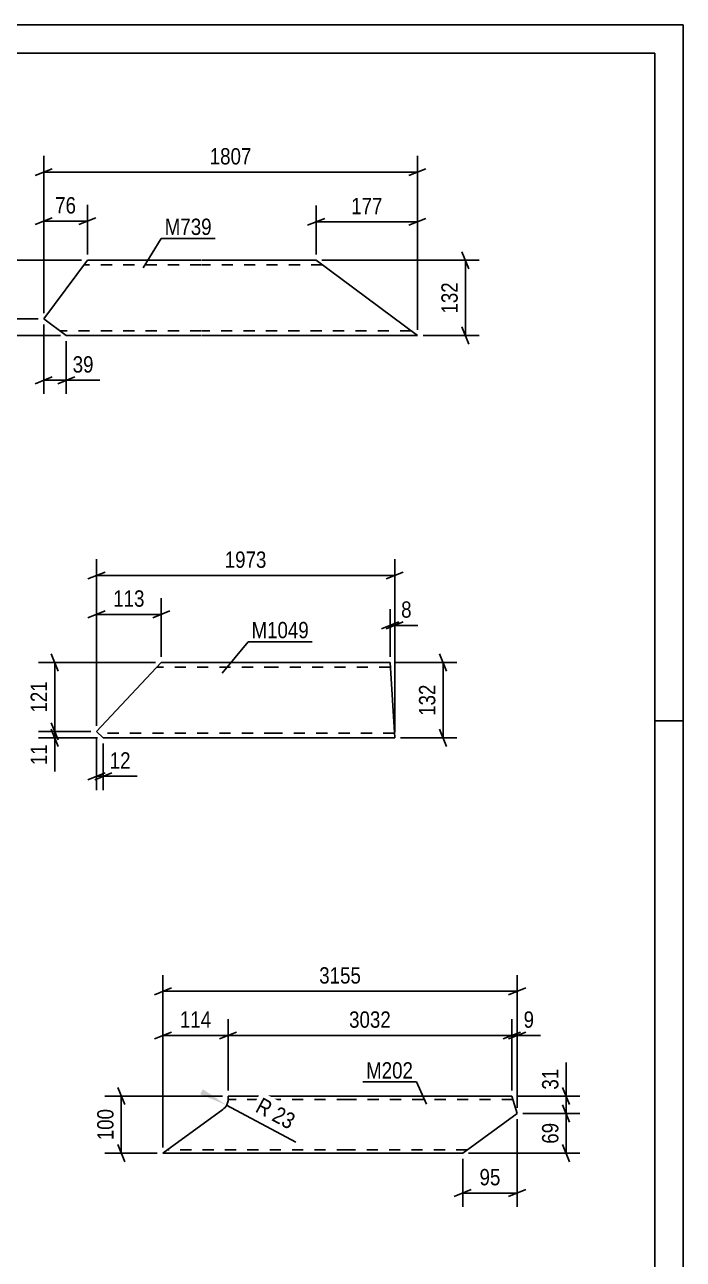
# Model space of a CAD drawing. Header units: millimetres. Extents: x 0 to 594, y 0 to 420.
# Drawn here: x 478.6 to 594, y 203.6 to 420 of the extents above; entities that cross this region are included whole.
import ezdxf

# ---------------------------------------------------------------- set-up
doc = ezdxf.new("R2010")
doc.units = ezdxf.units.MM
doc.linetypes.add('DXK_LINE_DOT2', pattern=[3.9198, 1.9599, -1.9599])
doc.styles.add('Arial Narrow', font='ARIALN.TTF', dxfattribs={"height": 0.2})

# ---------------------------------------------------------------- blocks, each defined once
blk = doc.blocks.new('Unknown-761550444-1135')
at = {"color": 5, "linetype": 'Continuous'}
for p, q in [((594, 420), (0, 420)), ((594, 0), (594, 420)), ((589, 415), (5, 415)), ((589, 5), (589, 415)), ((594, 298), (589, 298))]:
    blk.add_line(p, q, dxfattribs=at)
blk = doc.blocks.new('Part-761550444-8403 - 8402')
at = {"color": 2, "linetype": 'Continuous'}
for p, q in [((491.18, 296.14), (502.53, 308.21)), ((522.53, 308.21), (502.53, 308.21)), ((542.63, 308.21), (522.63, 308.21)), ((543.44, 295.01), (542.63, 308.21)), ((492.38, 295.01), (491.18, 296.14)), ((522.53, 295.01), (492.38, 295.01)), ((543.44, 295.01), (522.63, 295.01))]:
    blk.add_line(p, q, dxfattribs=at)
at = {"color": 7, "linetype": 'DXK_LINE_DOT2'}
for p, q in [((522.53, 307.41), (501.77, 307.41)), ((542.67, 307.41), (522.63, 307.41)), ((522.53, 295.81), (491.53, 295.81)), ((543.39, 295.81), (522.63, 295.81)), ((543.39, 295.81), (543.38, 295.87))]:
    blk.add_line(p, q, dxfattribs=at)
blk = doc.blocks.new('Part-761550444-8375 - 8344')
at = {"color": 2, "linetype": 'Continuous'}
for p, q in [((481.94, 368.45), (489.58, 378.72)), ((509.58, 378.72), (489.58, 378.72)), ((529.68, 378.72), (509.68, 378.72)), ((547.41, 365.52), (529.68, 378.72)), ((485.89, 365.52), (481.94, 368.45)), ((509.58, 365.52), (485.89, 365.52)), ((547.41, 365.52), (509.68, 365.52))]:
    blk.add_line(p, q, dxfattribs=at)
at = {"color": 7, "linetype": 'DXK_LINE_DOT2'}
for p, q in [((509.58, 377.92), (488.99, 377.92)), ((530.76, 377.92), (509.68, 377.92)), ((509.58, 366.32), (484.81, 366.32)), ((546.34, 366.32), (509.68, 366.32))]:
    blk.add_line(p, q, dxfattribs=at)
blk = doc.blocks.new('Part-761550444-8569 - 8568')
at = {"color": 2, "linetype": 'Continuous'}
for p, q in [((514.24, 232.23), (514.24, 232.14)), ((535.25, 232.23), (514.24, 232.23)), ((514.24, 232.14), (514.27, 231.49)), ((563.96, 232.23), (535.35, 232.23)), ((564.9, 229.18), (563.96, 232.23)), ((513.31, 229.86), (502.83, 222.23)), ((513.94, 230.54), (513.31, 229.86)), ((514.12, 231.03), (513.94, 230.54)), ((514.12, 231.03), (514.27, 231.42)), ((514.27, 231.42), (514.27, 231.49)), ((564.9, 229.18), (555.35, 222.23)), ((535.25, 222.23), (502.83, 222.23)), ((555.35, 222.23), (535.35, 222.23))]:
    blk.add_line(p, q, dxfattribs=at)
at = {"color": 7, "linetype": 'DXK_LINE_DOT2'}
for p, q in [((514.27, 231.49), (514.25, 231.88)), ((535.25, 231.63), (514.26, 231.63)), ((514.26, 231.63), (514.26, 231.59)), ((514.26, 231.59), (514.26, 231.63)), ((514.27, 231.49), (514.26, 231.59)), ((514.27, 231.49), (514.26, 231.59)), ((564.15, 231.63), (535.35, 231.63)), ((513.94, 230.54), (513.31, 229.86)), ((513.31, 229.86), (513.94, 230.54)), ((513.31, 229.86), (513.94, 230.54)), ((514.12, 231.03), (513.94, 230.54)), ((513.94, 230.54), (514.12, 231.03)), ((513.94, 230.54), (514.12, 231.03)), ((514.27, 231.46), (514.27, 231.49)), ((514.27, 231.46), (514.27, 231.49)), ((514.27, 231.42), (514.27, 231.49)), ((514.27, 231.42), (514.27, 231.46)), ((514.27, 231.42), (514.27, 231.46)), ((535.25, 222.83), (503.66, 222.83)), ((556.17, 222.83), (535.35, 222.83))]:
    blk.add_line(p, q, dxfattribs=at)
blk = doc.blocks.new('StraightDimension-761550444-8861 - 8402')
at = {"color": 7, "linetype": 'Continuous'}
for p, q in [((491.18, 295.14), (491.18, 285.87)), ((492.38, 294.01), (492.38, 285.87)), ((489.68, 287.67), (492.68, 288.87)), ((493.88, 288.87), (490.88, 287.67)), ((491.18, 288.27), (492.38, 288.27))]:
    blk.add_line(p, q, dxfattribs=at)
at = {"color": 0}
blk.add_wipeout([(497.76, 289.02), (497.76, 293.22), (492.9, 293.22), (492.9, 289.02)], dxfattribs=at)
at = {"color": 7, "linetype": 'Continuous'}
blk.add_line((492.38, 288.27), (498.29, 288.27), dxfattribs=at)
blk.add_line((492.38, 288.27), (498.29, 288.27), dxfattribs=at)
at = {"color": 3, "style": 'Arial Narrow'}
blk.add_text('12', height=2.863, dxfattribs=at).set_placement((493.5, 289.62))
blk = doc.blocks.new('StraightDimension-761550444-8853 - 8402')
at = {"color": 7, "linetype": 'Continuous'}
for p, q in [((542.63, 309.21), (542.63, 317.57)), ((543.44, 296.01), (543.44, 317.57)), ((541.13, 314.12), (544.13, 315.32)), ((544.94, 315.32), (541.94, 314.12)), ((542.63, 314.72), (543.44, 314.72))]:
    blk.add_line(p, q, dxfattribs=at)
at = {"color": 0}
blk.add_wipeout([(546.99, 315.47), (546.99, 319.67), (543.96, 319.67), (543.96, 315.47)], dxfattribs=at)
at = {"color": 7, "linetype": 'Continuous'}
blk.add_line((543.44, 314.72), (547.51, 314.72), dxfattribs=at)
blk.add_line((543.44, 314.72), (547.51, 314.72), dxfattribs=at)
at = {"color": 3, "style": 'Arial Narrow'}
blk.add_text('8', height=2.86, dxfattribs=at).set_placement((544.56, 316.07))
blk = doc.blocks.new('StraightDimension-761550444-8873 - 8402')
at = {"color": 7, "linetype": 'Continuous'}
for p, q in [((552.5, 306.71), (551.3, 309.71)), ((543.63, 308.21), (554.3, 308.21)), ((551.9, 295.01), (551.9, 308.21)), ((551.3, 296.51), (552.5, 293.51)), ((544.44, 295.01), (554.3, 295.01))]:
    blk.add_line(p, q, dxfattribs=at)
at = {"color": 0}
blk.add_wipeout([(551.15, 304.95), (546.95, 304.95), (546.95, 298.27), (551.15, 298.27)], dxfattribs=at)
at = {"color": 3, "style": 'Arial Narrow'}
blk.add_text('132', height=2.863, rotation=90.0002, dxfattribs=at).set_placement((550.55, 298.87))
blk = doc.blocks.new('StraightDimension-761550444-8857 - 8402')
at = {"color": 7, "linetype": 'Continuous'}
for p, q in [((491.18, 297.14), (491.18, 319.5)), ((502.53, 309.21), (502.53, 319.5)), ((489.68, 316.05), (492.68, 317.25)), ((491.18, 316.65), (502.53, 316.65)), ((504.03, 317.25), (501.03, 316.05))]:
    blk.add_line(p, q, dxfattribs=at)
at = {"color": 0}
blk.add_wipeout([(500.19, 317.4), (500.19, 321.6), (493.51, 321.6), (493.51, 317.4)], dxfattribs=at)
at = {"color": 3, "style": 'Arial Narrow'}
blk.add_text('113', height=2.863, dxfattribs=at).set_placement((494.11, 318))
blk = doc.blocks.new('StraightDimension-761550444-8879 - 8402')
at = {"color": 7, "linetype": 'Continuous'}
for p, q in [((491.18, 297.14), (491.18, 326.31)), ((543.44, 296.01), (543.44, 326.31)), ((492.68, 324.06), (489.68, 322.86)), ((491.18, 323.46), (543.44, 323.46)), ((541.94, 322.86), (544.94, 324.06))]:
    blk.add_line(p, q, dxfattribs=at)
at = {"color": 0}
blk.add_wipeout([(521.56, 324.21), (521.56, 328.41), (513.05, 328.41), (513.05, 324.21)], dxfattribs=at)
at = {"color": 3, "style": 'Arial Narrow'}
blk.add_text('1973', height=2.863, dxfattribs=at).set_placement((513.65, 324.81))
blk = doc.blocks.new('StraightDimension-761550444-13613 - 8402')
at = {"color": 7, "linetype": 'Continuous'}
for p, q in [((483.26, 309.71), (484.46, 306.71)), ((501.53, 308.21), (481.01, 308.21)), ((483.86, 296.14), (483.86, 308.21)), ((484.46, 294.64), (483.26, 297.64)), ((490.18, 296.14), (481.01, 296.14))]:
    blk.add_line(p, q, dxfattribs=at)
at = {"color": 0}
blk.add_wipeout([(483.11, 305.52), (478.91, 305.52), (478.91, 298.84), (483.11, 298.84)], dxfattribs=at)
at = {"color": 3, "style": 'Arial Narrow'}
blk.add_text('121', height=2.863, rotation=90.0002, dxfattribs=at).set_placement((482.51, 299.44))
blk = doc.blocks.new('StraightDimension-761550444-13614 - 8402')
at = {"color": 7, "linetype": 'Continuous'}
for p, q in [((483.26, 297.64), (484.46, 294.64)), ((484.46, 293.51), (483.26, 296.51)), ((490.18, 296.14), (481.01, 296.14)), ((491.38, 295.01), (481.01, 295.01)), ((483.86, 295.01), (483.86, 296.14))]:
    blk.add_line(p, q, dxfattribs=at)
at = {"color": 0}
blk.add_wipeout([(483.11, 294.49), (478.91, 294.49), (478.91, 289.63), (483.11, 289.63)], dxfattribs=at)
at = {"color": 7, "linetype": 'Continuous'}
blk.add_line((483.86, 295.01), (483.86, 289.11), dxfattribs=at)
blk.add_line((483.86, 295.01), (483.86, 289.11), dxfattribs=at)
at = {"color": 3, "style": 'Arial Narrow'}
blk.add_text('11', height=2.863, rotation=90.0002, dxfattribs=at).set_placement((482.51, 290.23))
blk = doc.blocks.new('StraightDimension-761550444-8729 - 8344')
at = {"color": 7, "linetype": 'Continuous'}
for p, q in [((481.94, 367.45), (481.94, 355.28)), ((485.89, 364.52), (485.89, 355.28)), ((480.44, 357.08), (483.44, 358.28)), ((481.94, 357.68), (485.89, 357.68)), ((487.39, 358.28), (484.39, 357.08))]:
    blk.add_line(p, q, dxfattribs=at)
at = {"color": 0}
blk.add_wipeout([(491.27, 358.43), (491.27, 362.63), (486.41, 362.63), (486.41, 358.43)], dxfattribs=at)
at = {"color": 7, "linetype": 'Continuous'}
blk.add_line((485.89, 357.68), (491.79, 357.68), dxfattribs=at)
blk.add_line((485.89, 357.68), (491.79, 357.68), dxfattribs=at)
at = {"color": 3, "style": 'Arial Narrow'}
blk.add_text('39', height=2.863, dxfattribs=at).set_placement((487.01, 359.03))
blk = doc.blocks.new('StraightDimension-761550444-8720 - 8344')
at = {"color": 7, "linetype": 'Continuous'}
for p, q in [((529.68, 379.72), (529.68, 388.29)), ((547.41, 366.52), (547.41, 388.29)), ((531.18, 386.04), (528.18, 384.84)), ((529.68, 385.44), (547.41, 385.44)), ((545.91, 384.84), (548.91, 386.04))]:
    blk.add_line(p, q, dxfattribs=at)
at = {"color": 0}
blk.add_wipeout([(541.89, 386.19), (541.89, 390.39), (535.21, 390.39), (535.21, 386.19)], dxfattribs=at)
at = {"color": 3, "style": 'Arial Narrow'}
blk.add_text('177', height=2.863, dxfattribs=at).set_placement((535.81, 386.79))
blk = doc.blocks.new('StraightDimension-761550444-8741 - 8344')
at = {"color": 7, "linetype": 'Continuous'}
for p, q in [((530.68, 378.72), (558.22, 378.72)), ((556.42, 377.22), (555.22, 380.22)), ((555.82, 365.52), (555.82, 378.72)), ((555.22, 367.02), (556.42, 364.02)), ((548.41, 365.52), (558.22, 365.52))]:
    blk.add_line(p, q, dxfattribs=at)
at = {"color": 0}
blk.add_wipeout([(555.07, 375.46), (550.87, 375.46), (550.87, 368.77), (555.07, 368.77)], dxfattribs=at)
at = {"color": 3, "style": 'Arial Narrow'}
blk.add_text('132', height=2.863, rotation=90.0002, dxfattribs=at).set_placement((554.47, 369.37))
blk = doc.blocks.new('StraightDimension-761550444-8733 - 8344')
at = {"color": 7, "linetype": 'Continuous'}
for p, q in [((488.58, 378.72), (471.9, 378.72)), ((474.15, 380.22), (475.35, 377.22)), ((474.75, 368.45), (474.75, 378.72)), ((480.94, 368.45), (471.9, 368.45)), ((475.35, 366.95), (474.15, 369.95))]:
    blk.add_line(p, q, dxfattribs=at)
at = {"color": 0}
blk.add_wipeout([(474, 376.93), (469.8, 376.93), (469.8, 370.24), (474, 370.24)], dxfattribs=at)
at = {"color": 3, "style": 'Arial Narrow'}
blk.add_text('103', height=2.863, rotation=90.0002, dxfattribs=at).set_placement((473.4, 370.84))
blk = doc.blocks.new('StraightDimension-761550444-8725 - 8344')
at = {"color": 7, "linetype": 'Continuous'}
for p, q in [((481.94, 369.45), (481.94, 388.41)), ((489.58, 379.72), (489.58, 388.41)), ((480.44, 384.96), (483.44, 386.16)), ((481.94, 385.56), (489.58, 385.56)), ((491.08, 386.16), (488.08, 384.96))]:
    blk.add_line(p, q, dxfattribs=at)
at = {"color": 0}
blk.add_wipeout([(488.19, 386.31), (488.19, 390.51), (483.34, 390.51), (483.34, 386.31)], dxfattribs=at)
at = {"color": 3, "style": 'Arial Narrow'}
blk.add_text('76', height=2.863, dxfattribs=at).set_placement((483.94, 386.91))
blk = doc.blocks.new('StraightDimension-761550444-8734 - 8344')
at = {"color": 7, "linetype": 'Continuous'}
for p, q in [((480.94, 368.45), (471.9, 368.45)), ((474.15, 369.95), (475.35, 366.95)), ((474.75, 365.52), (474.75, 368.45)), ((475.35, 364.02), (474.15, 367.02)), ((484.89, 365.52), (471.9, 365.52))]:
    blk.add_line(p, q, dxfattribs=at)
at = {"color": 0}
blk.add_wipeout([(474, 364.99), (469.8, 364.99), (469.8, 360.13), (474, 360.13)], dxfattribs=at)
at = {"color": 7, "linetype": 'Continuous'}
blk.add_line((474.75, 365.52), (474.75, 359.61), dxfattribs=at)
blk.add_line((474.75, 365.52), (474.75, 359.61), dxfattribs=at)
at = {"color": 3, "style": 'Arial Narrow'}
blk.add_text('29', height=2.863, rotation=90.0002, dxfattribs=at).set_placement((473.4, 360.73))
blk = doc.blocks.new('StraightDimension-761550444-8747 - 8344')
at = {"color": 7, "linetype": 'Continuous'}
for p, q in [((481.94, 369.45), (481.94, 397)), ((547.41, 366.52), (547.41, 397)), ((483.44, 394.75), (480.44, 393.55)), ((481.94, 394.15), (547.41, 394.15)), ((545.91, 393.55), (548.91, 394.75))]:
    blk.add_line(p, q, dxfattribs=at)
at = {"color": 0}
blk.add_wipeout([(518.94, 394.9), (518.94, 399.1), (510.42, 399.1), (510.42, 394.9)], dxfattribs=at)
at = {"color": 3, "style": 'Arial Narrow'}
blk.add_text('1807', height=2.863, dxfattribs=at).set_placement((511.02, 395.5))
blk = doc.blocks.new('StraightDimension-761550444-9183 - 8568')
at = {"color": 7, "linetype": 'Continuous'}
for p, q in [((494.92, 233.73), (496.12, 230.73)), ((513.24, 232.23), (492.67, 232.23)), ((495.52, 222.23), (495.52, 232.23)), ((496.12, 220.73), (494.92, 223.73)), ((501.83, 222.23), (492.67, 222.23))]:
    blk.add_line(p, q, dxfattribs=at)
at = {"color": 0}
blk.add_wipeout([(494.77, 230.58), (490.57, 230.58), (490.57, 223.89), (494.77, 223.89)], dxfattribs=at)
at = {"color": 3, "style": 'Arial Narrow'}
blk.add_text('100', height=2.863, rotation=90.0002, dxfattribs=at).set_placement((494.17, 224.49))
blk = doc.blocks.new('StraightDimension-761550444-9159 - 8568')
at = {"color": 7, "linetype": 'Continuous'}
for p, q in [((563.96, 233.23), (563.96, 245.71)), ((564.9, 230.18), (564.9, 245.71)), ((562.46, 242.26), (565.46, 243.46)), ((566.4, 243.46), (563.4, 242.26)), ((563.96, 242.86), (564.9, 242.86))]:
    blk.add_line(p, q, dxfattribs=at)
at = {"color": 0}
blk.add_wipeout([(568.45, 243.61), (568.45, 247.81), (565.42, 247.81), (565.42, 243.61)], dxfattribs=at)
at = {"color": 7, "linetype": 'Continuous'}
blk.add_line((564.9, 242.86), (568.98, 242.86), dxfattribs=at)
blk.add_line((564.9, 242.86), (568.98, 242.86), dxfattribs=at)
at = {"color": 3, "style": 'Arial Narrow'}
blk.add_text('9', height=2.86, dxfattribs=at).set_placement((566.02, 244.21))
blk = doc.blocks.new('StraightDimension-761550444-9161 - 8568')
at = {"color": 7, "linetype": 'Continuous'}
for p, q in [((502.83, 223.23), (502.83, 245.71)), ((514.24, 233.23), (514.24, 245.71)), ((501.33, 242.26), (504.33, 243.46)), ((502.83, 242.86), (514.24, 242.86)), ((515.74, 243.46), (512.74, 242.26))]:
    blk.add_line(p, q, dxfattribs=at)
at = {"color": 0}
blk.add_wipeout([(511.88, 243.61), (511.88, 247.81), (505.19, 247.81), (505.19, 243.61)], dxfattribs=at)
at = {"color": 3, "style": 'Arial Narrow'}
blk.add_text('114', height=2.863, dxfattribs=at).set_placement((505.79, 244.21))
blk = doc.blocks.new('StraightDimension-761550444-9160 - 8568')
at = {"color": 7, "linetype": 'Continuous'}
for p, q in [((514.24, 233.23), (514.24, 245.71)), ((563.96, 233.23), (563.96, 245.71)), ((515.74, 243.46), (512.74, 242.26)), ((514.24, 242.86), (563.96, 242.86)), ((562.46, 242.26), (565.46, 243.46))]:
    blk.add_line(p, q, dxfattribs=at)
at = {"color": 0}
blk.add_wipeout([(543.36, 243.61), (543.36, 247.81), (534.84, 247.81), (534.84, 243.61)], dxfattribs=at)
at = {"color": 3, "style": 'Arial Narrow'}
blk.add_text('3032', height=2.863, dxfattribs=at).set_placement((535.44, 244.21))
blk = doc.blocks.new('StraightDimension-761550444-9173 - 8568')
at = {"color": 7, "linetype": 'Continuous'}
for p, q in [((564.9, 228.18), (564.9, 212.84)), ((555.35, 221.23), (555.35, 212.84)), ((553.85, 214.64), (556.85, 215.84)), ((555.35, 215.24), (564.9, 215.24)), ((566.4, 215.84), (563.4, 214.64))]:
    blk.add_line(p, q, dxfattribs=at)
at = {"color": 0}
blk.add_wipeout([(562.55, 215.99), (562.55, 220.19), (557.7, 220.19), (557.7, 215.99)], dxfattribs=at)
at = {"color": 3, "style": 'Arial Narrow'}
blk.add_text('95', height=2.863, dxfattribs=at).set_placement((558.3, 216.59))
blk = doc.blocks.new('StraightDimension-761550444-9188 - 8568')
at = {"color": 7, "linetype": 'Continuous'}
for p, q in [((572.86, 233.73), (574.06, 230.73)), ((564.96, 232.23), (575.86, 232.23)), ((573.46, 229.18), (573.46, 232.23)), ((574.06, 227.68), (572.86, 230.68)), ((565.9, 229.18), (575.86, 229.18))]:
    blk.add_line(p, q, dxfattribs=at)
at = {"color": 0}
blk.add_wipeout([(572.71, 237.62), (568.51, 237.62), (568.51, 232.76), (572.71, 232.76)], dxfattribs=at)
at = {"color": 7, "linetype": 'Continuous'}
blk.add_line((573.46, 232.23), (573.46, 238.14), dxfattribs=at)
blk.add_line((573.46, 232.23), (573.46, 238.14), dxfattribs=at)
at = {"color": 3, "style": 'Arial Narrow'}
blk.add_text('31', height=2.863, rotation=90.0002, dxfattribs=at).set_placement((572.11, 233.36))
blk = doc.blocks.new('StraightDimension-761550444-9189 - 8568')
at = {"color": 7, "linetype": 'Continuous'}
for p, q in [((572.86, 230.68), (574.06, 227.68)), ((565.9, 229.18), (575.86, 229.18)), ((573.46, 222.23), (573.46, 229.18)), ((574.06, 220.73), (572.86, 223.73)), ((556.35, 222.23), (575.86, 222.23))]:
    blk.add_line(p, q, dxfattribs=at)
at = {"color": 0}
blk.add_wipeout([(572.71, 228.14), (568.51, 228.14), (568.51, 223.28), (572.71, 223.28)], dxfattribs=at)
at = {"color": 3, "style": 'Arial Narrow'}
blk.add_text('69', height=2.863, rotation=90.0002, dxfattribs=at).set_placement((572.11, 223.88))
blk = doc.blocks.new('StraightDimension-761550444-9196 - 8568')
at = {"color": 7, "linetype": 'Continuous'}
for p, q in [((502.83, 223.23), (502.83, 253.45)), ((564.9, 230.18), (564.9, 253.45)), ((504.33, 251.2), (501.33, 250)), ((563.4, 250), (566.4, 251.2)), ((502.83, 250.6), (564.9, 250.6))]:
    blk.add_line(p, q, dxfattribs=at)
at = {"color": 0}
blk.add_wipeout([(538.12, 251.35), (538.12, 255.55), (529.61, 255.55), (529.61, 251.35)], dxfattribs=at)
at = {"color": 3, "style": 'Arial Narrow'}
blk.add_text('3155', height=2.863, dxfattribs=at).set_placement((530.21, 251.95))
blk = doc.blocks.new('RadiusDimension-761550444-14438 - 8568')
at = {"linetype": 'Continuous'}
blk.add_hatch(color=7, dxfattribs=at).paths.add_polyline_path([(509.82, 233.43), (513.99, 230.63), (509.35, 232.55)])
at = {"color": 7, "linetype": 'Continuous'}
blk.add_line((513.99, 230.63), (526.12, 224.15), dxfattribs=at)
blk.add_arc((512.01, 231.7), 2.25, 305.2844, 358.4674, dxfattribs=at)
at = {"color": 0}
blk.add_wipeout([(525.21, 225.49), (527.19, 229.19), (520.01, 233.03), (518.03, 229.33)], dxfattribs=at)
at = {"color": 3, "style": 'Arial Narrow'}
blk.add_text('R 23', height=2.863, rotation=-28.1265, dxfattribs=at).set_placement((518.84, 229.58))
blk = doc.blocks.new('Mark-761550444-9529 - 8402')
at = {"color": 0}
blk.add_wipeout([(528.39, 312.47), (528.39, 315.47), (518.34, 315.47), (518.34, 312.47)], dxfattribs=at)
blk.add_wipeout([(528.39, 312.47), (528.39, 315.47), (518.34, 315.47), (518.34, 312.47)], dxfattribs=at)
at = {"color": 30, "linetype": 'Continuous'}
for p, q in [((513.21, 306.36), (517.74, 311.87)), ((517.74, 311.87), (528.99, 311.87))]:
    blk.add_line(p, q, dxfattribs=at)
at = {"color": 3, "style": 'Arial Narrow'}
blk.add_text('M1049', height=2.863, dxfattribs=at).set_placement((518.34, 312.47))
blk = doc.blocks.new('Mark-761550444-9517 - 8344')
at = {"color": 0}
blk.add_wipeout([(511.36, 383.15), (511.36, 386.15), (503.14, 386.15), (503.14, 383.15)], dxfattribs=at)
blk.add_wipeout([(511.36, 383.15), (511.36, 386.15), (503.14, 386.15), (503.14, 383.15)], dxfattribs=at)
at = {"color": 30, "linetype": 'Continuous'}
for p, q in [((499.37, 377.41), (502.54, 382.55)), ((502.54, 382.55), (511.96, 382.55))]:
    blk.add_line(p, q, dxfattribs=at)
at = {"color": 3, "style": 'Arial Narrow'}
blk.add_text('M739', height=2.863, dxfattribs=at).set_placement((503.14, 383.15))
blk = doc.blocks.new('Mark-761550444-9571 - 8568')
at = {"color": 0}
blk.add_wipeout([(546.64, 235.3), (546.64, 238.3), (538.42, 238.3), (538.42, 235.3)], dxfattribs=at)
blk.add_wipeout([(546.64, 235.3), (546.64, 238.3), (538.42, 238.3), (538.42, 235.3)], dxfattribs=at)
at = {"color": 30, "linetype": 'Continuous'}
for p in [(537.82, 234.7), (549.02, 230.81)]:
    blk.add_line(p, (547.24, 234.7), dxfattribs=at)
at = {"color": 3, "style": 'Arial Narrow'}
blk.add_text('M202', height=2.863, dxfattribs=at).set_placement((538.42, 235.3))

msp = doc.modelspace()

# ---------------------------------------------------------------- block references
for name in ['Unknown-761550444-1135', 'Part-761550444-8375 - 8344', 'Part-761550444-8403 - 8402', 'Part-761550444-8569 - 8568']:
    msp.add_blockref(name, (0, 0))

# ---------------------------------------------------------------- next in the draw order: block references
for name in ['StraightDimension-761550444-8720 - 8344', 'StraightDimension-761550444-8729 - 8344', 'StraightDimension-761550444-8857 - 8402', 'StraightDimension-761550444-8853 - 8402', 'StraightDimension-761550444-8861 - 8402', 'StraightDimension-761550444-9159 - 8568', 'StraightDimension-761550444-9183 - 8568', 'StraightDimension-761550444-9173 - 8568']:
    msp.add_blockref(name, (0, 0))

# ---------------------------------------------------------------- next in the draw order: block references
for name in ['StraightDimension-761550444-8733 - 8344', 'StraightDimension-761550444-8741 - 8344', 'StraightDimension-761550444-8873 - 8402', 'StraightDimension-761550444-9161 - 8568']:
    msp.add_blockref(name, (0, 0))

# ---------------------------------------------------------------- next in the draw order: block references
for name in ['StraightDimension-761550444-8725 - 8344', 'StraightDimension-761550444-8879 - 8402', 'StraightDimension-761550444-9160 - 8568']:
    msp.add_blockref(name, (0, 0))

# ---------------------------------------------------------------- next in the draw order: block references
for name in ['StraightDimension-761550444-8734 - 8344', 'Mark-761550444-9529 - 8402', 'StraightDimension-761550444-13613 - 8402', 'StraightDimension-761550444-9188 - 8568']:
    msp.add_blockref(name, (0, 0))

# ---------------------------------------------------------------- next in the draw order: block references
for name in ['StraightDimension-761550444-8747 - 8344', 'StraightDimension-761550444-13614 - 8402', 'StraightDimension-761550444-9189 - 8568']:
    msp.add_blockref(name, (0, 0))

# ---------------------------------------------------------------- next in the draw order: block references
for name in ['Mark-761550444-9517 - 8344', 'StraightDimension-761550444-9196 - 8568']:
    msp.add_blockref(name, (0, 0))

# ---------------------------------------------------------------- next in the draw order: block references
for name in ['Mark-761550444-9571 - 8568', 'RadiusDimension-761550444-14438 - 8568']:
    msp.add_blockref(name, (0, 0))

doc.saveas('drawing.dxf')
